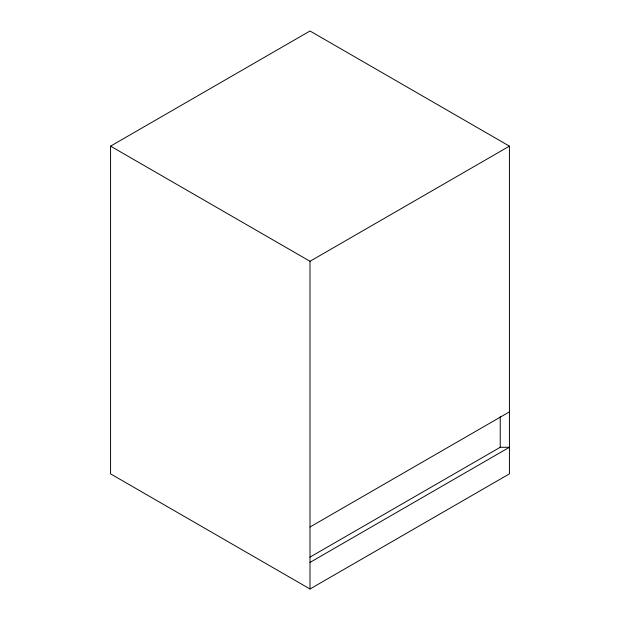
<?xml version="1.0" encoding="UTF-8"?>
<svg xmlns="http://www.w3.org/2000/svg" width="620" height="620" viewBox="0 0 620 620"><rect width="100%" height="100%" fill="white"/><g stroke="black" fill="none" stroke-linecap="round" stroke-linejoin="round"><path stroke-width="0.93" d="M110.569 146.142L310 31L509.431 146.142L509.431 473.858L310 589L110.569 473.858L110.569 146.142L310 261.284L509.431 146.142M310 527L509.431 411.858M310 557.116L500.232 447.284L509.431 447.284L310 562.425M500.232 416.648L500.232 447.284M310 261.284L310 589"/></g></svg>
